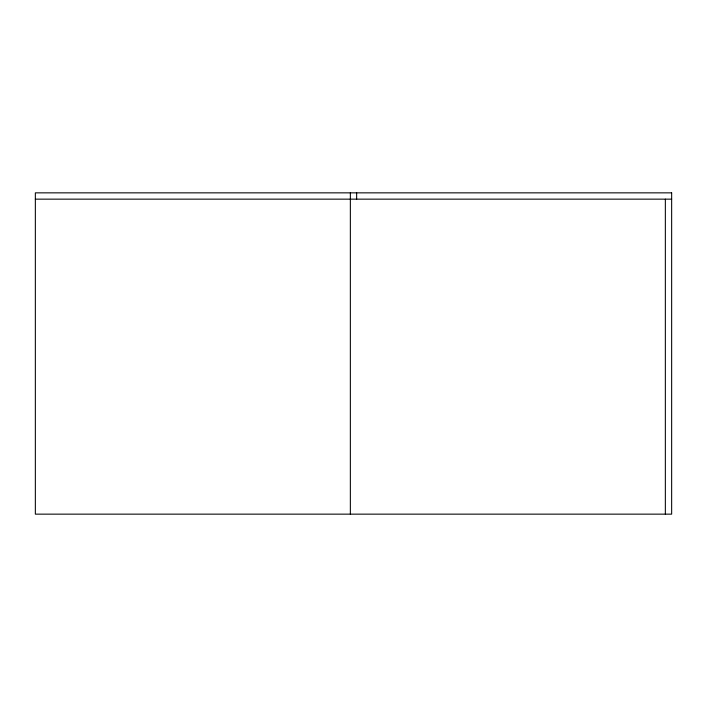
<?xml version="1.0" encoding="UTF-8"?>
<svg xmlns="http://www.w3.org/2000/svg" width="707" height="707" viewBox="0 0 707 707"><rect width="100%" height="100%" fill="white"/><g stroke="black" fill="none" stroke-linecap="round" stroke-linejoin="round"><path stroke-width="1.06" d="M35.35 199.153L671.65 199.153M665.349 199.153L665.349 514.148M356.646 192.852L356.646 199.153M350.354 192.852L350.354 514.148M671.65 192.852L35.35 192.852L35.35 514.148L671.65 514.148L671.65 192.852"/></g></svg>
